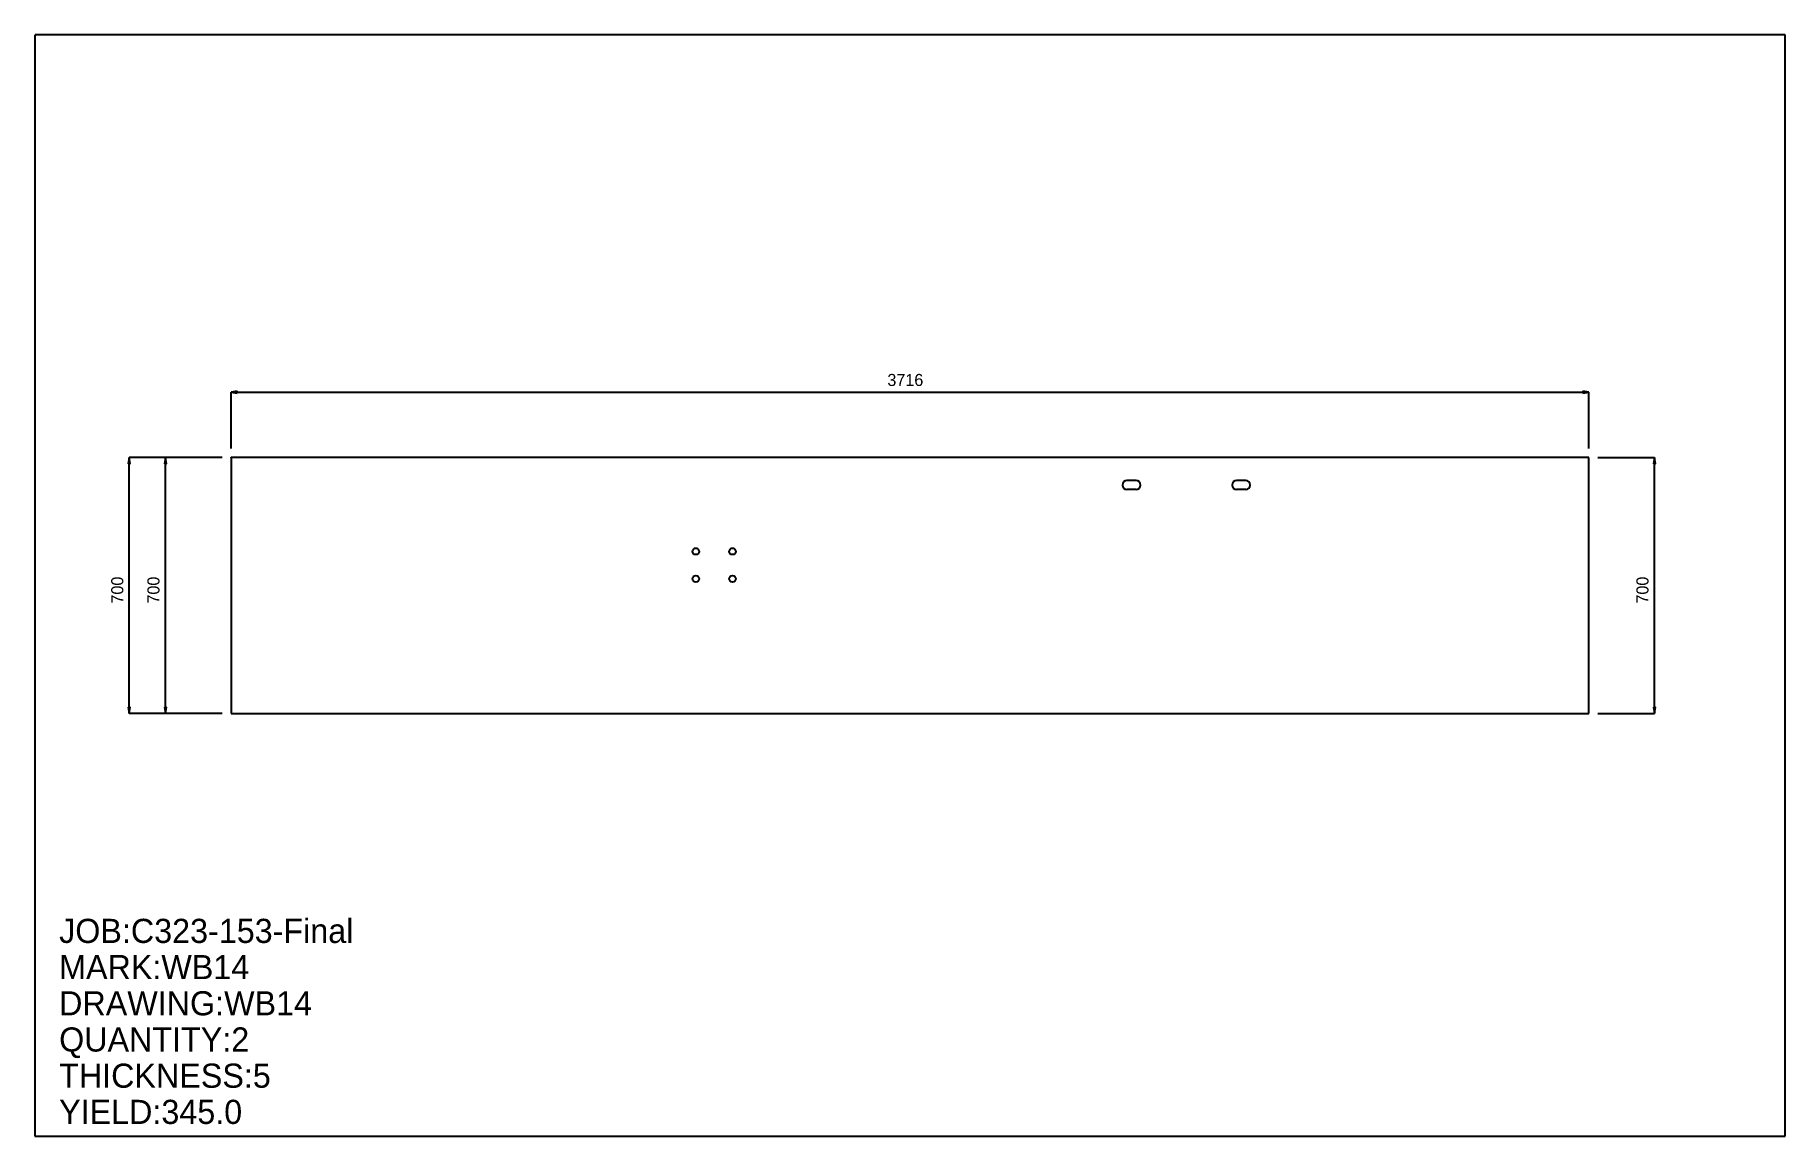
# Model space of a CAD drawing. Extents: x 0 to 4789, y 0 to 3014.
import ezdxf

# ---------------------------------------------------------------- set-up
doc = ezdxf.new("R2010")
doc.units = 0
doc.header["$LTSCALE"] = 0.125
for name, color, linetype in [('2', 7, 'CONTINUOUS'), ('3', 1, 'CONTINUOUS'), ('4', 1, 'CONTINUOUS'), ('5', 7, 'CONTINUOUS'), ('6', 4, 'CONTINUOUS')]:
    doc.layers.add(name, color=color, linetype=linetype)

# ---------------------------------------------------------------- blocks, each defined once
blk = doc.blocks.new('ARROW')
at = {"layer": '2', "linetype": 'CONTINUOUS'}
for p, q in [((0, 0), (-1, 0.166667)), ((-1, 0.166667), (-1, -0.166667)), ((-1, -0.166667), (0, 0))]:
    blk.add_line(p, q, dxfattribs=at)
blk = doc.blocks.new('PLATE')
at = {"layer": '3', "linetype": 'CONTINUOUS'}
for p, q in [((0, 0), (0, -700)), ((3715.6, 0), (0, 0)), ((3715.6, -700), (3715.6, 0)), ((0, -700), (3715.6, -700))]:
    blk.add_line(p, q, dxfattribs=at)
at = {"layer": '4', "linetype": 'CONTINUOUS'}
for p, q in [((2477, -63), (2451, -63)), ((2477, -87), (2451, -87)), ((2777, -63), (2751, -63)), ((2777, -87), (2751, -87))]:
    blk.add_line(p, q, dxfattribs=at)
for centre in [(1271.8, -256.5), (1371.8, -256.5), (1271.8, -331.5), (1371.8, -331.5)]:
    blk.add_circle(centre, 9, dxfattribs=at)
for centre, start, end in [((2451, -75), 90, -90), ((2477, -75), -90, 90), ((2751, -75), 90, -90), ((2777, -75), -90, 90)]:
    blk.add_arc(centre, 12, start, end, dxfattribs=at)
at = {"layer": '5', "linetype": 'CONTINUOUS'}
for p, q in [((-0.1, 0), (0.1, 0)), ((0, -0.1), (0, 0.1))]:
    blk.add_line(p, q, dxfattribs=at)
blk.add_circle((0, 0), 0.1, dxfattribs=at)
at = {"layer": '6', "linetype": 'CONTINUOUS'}
for p, q in [((0, 24.8), (0, 179.6)), ((0, 179.5), (3715.6, 179.5)), ((3715.6, 24.8), (3715.6, 179.6)), ((-24.8, 0), (-278.7, 0)), ((-278.6, -700), (-278.6, 0)), ((-24.8, 0), (-179.6, 0)), ((-179.5, -700), (-179.5, 0)), ((3740.4, 0), (3895.2, 0)), ((3895.2, -700), (3895.2, 0)), ((-24.8, -700), (-278.7, -700)), ((-24.8, -700), (-179.6, -700)), ((3740.4, -700), (3895.2, -700))]:
    blk.add_line(p, q, dxfattribs=at)
at = {"layer": '6', "xscale": 16.51391, "yscale": 16.51391, "zscale": 16.51391}
for p, rotation in [((0, 179.5), 180), ((-278.6, 0), 90), ((-179.5, 0), 90), ((3895.2, 0), 90), ((-278.6, -700), 270), ((-179.5, -700), 270), ((3895.2, -700), 270)]:
    blk.add_blockref('ARROW', p, dxfattribs=dict(at, rotation=rotation))
blk.add_blockref('ARROW', (3715.6, 179.5), dxfattribs=at)
at = {"layer": '5'}
blk.add_text('ZERO', height=0.015, dxfattribs=at).set_placement((0, 0))
at = {"layer": '6'}
blk.add_text('3716', height=33.03, dxfattribs=at).set_placement((1795.9, 196.1))
for p in [(-295.1, -399.5), (-196.1, -399.5), (3878.7, -399.5)]:
    blk.add_text('700', height=33.03, rotation=90, dxfattribs=at).set_placement(p)

msp = doc.modelspace()

# ---------------------------------------------------------------- linework, layer by layer
at = {"layer": '5', "linetype": 'CONTINUOUS'}
for p, q in [((4789.0342, 3013.7886), (0, 3013.7886)), ((0, 3013.7886), (0, 0)), ((4789.0342, 0), (4789.0342, 3013.7886)), ((0, 0), (4789.0342, 0))]:
    msp.add_line(p, q, dxfattribs=at)

# ---------------------------------------------------------------- block references
at = {"layer": '2'}
msp.add_blockref('PLATE', (536.70215, 1856.8943), dxfattribs=at)

# ---------------------------------------------------------------- texts
at = {"layer": '5'}
for s, p in [('JOB:C323-153-Final', (66.055641, 528.44513)), ('MARK:WB14', (66.055641, 429.36166)), ('DRAWING:WB14', (66.055641, 330.2782)), ('QUANTITY:2', (66.055641, 231.19475)), ('THICKNESS:5', (66.055641, 132.11128)), ('YIELD:345.0', (66.055641, 33.027821))]:
    msp.add_text(s, height=66.056, dxfattribs=at).set_placement(p)

doc.saveas('drawing.dxf')
